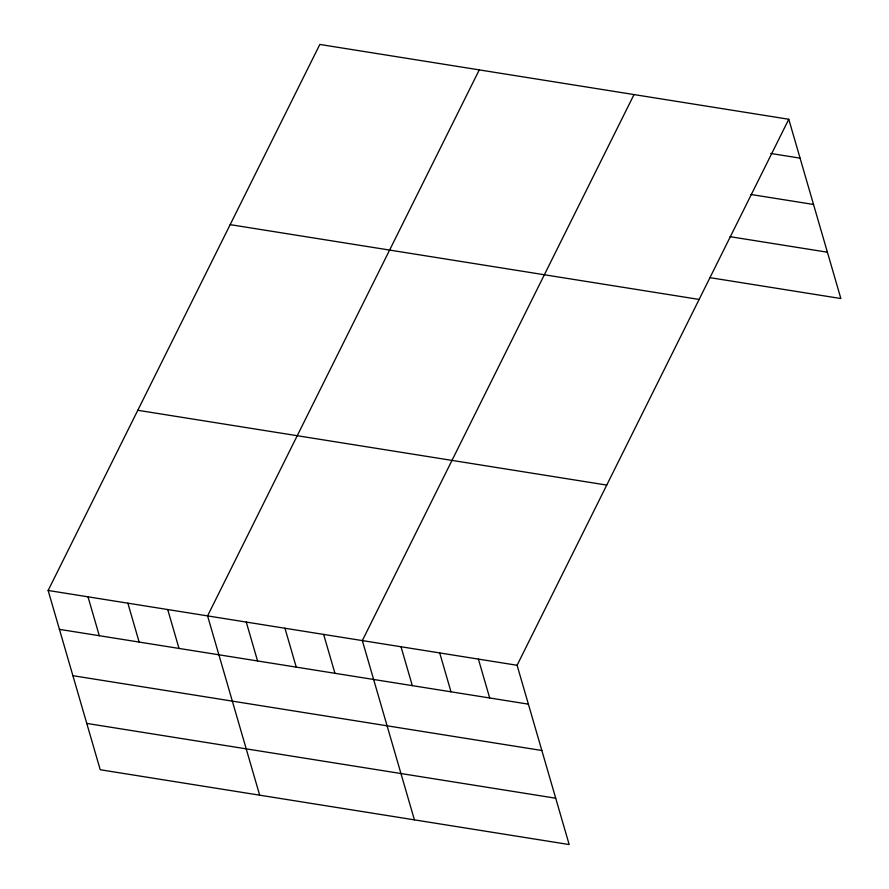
<?xml version="1.0" encoding="UTF-8"?>
<svg xmlns="http://www.w3.org/2000/svg" width="889" height="889" viewBox="0 0 889 889"><rect width="100%" height="100%" fill="white"/><g stroke="black" fill="none" stroke-linecap="round" stroke-linejoin="round"><path stroke-width="1.33" d="M788.776 119.259L517.087 665.272L569.171 844.55L100.224 769.741L48.139 590.463L319.829 44.45L788.776 119.259L840.861 298.537L710.122 277.679M479.271 69.887L207.582 615.899L259.666 795.177M634.024 94.567L362.334 640.58L414.418 819.869M770.73 153.464L800.078 158.142M750.838 194.469L813.535 204.47M730.013 236.674L827.403 252.209M230.173 224.639L699.121 299.437M137.795 410.285L606.743 485.083M48.139 590.463L517.087 665.272M59.43 629.356L528.388 704.155M72.887 675.684L541.846 750.494M86.755 723.413L555.714 798.222M478.393 659.105L489.695 697.987M439.711 652.926L451.001 691.82M401.017 646.759L412.318 685.641M323.64 634.413L334.942 673.306M284.958 628.245L296.248 667.128M246.264 622.067L257.566 660.96M167.721 609.543L179.011 648.425M127.86 603.187L139.151 642.069M88 596.819L99.29 635.713"/></g></svg>
